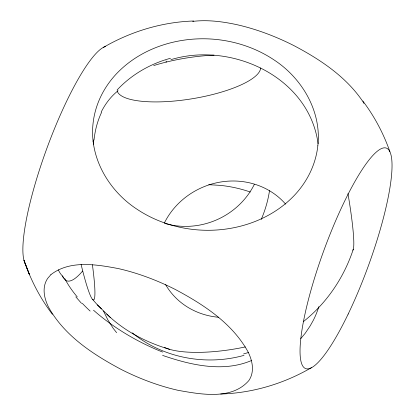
<?xml version="1.0" encoding="UTF-8"?>
<svg xmlns="http://www.w3.org/2000/svg" width="415" height="415" viewBox="0 0 415 415"><rect width="100%" height="100%" fill="white"/><g stroke="black" fill="none" stroke-linecap="round" stroke-linejoin="round"><path stroke-width="0.62" d="M317.833 145.815C321.786 111.63 302.198 78.321 274.061 59.936A118.555 103.776 -1.6 0 0 215.982 39.425C179.721 35.799 141.012 47.383 115.832 74.461A104.16 91.175 -1.6 0 0 93.079 123.255C89.132 157.441 108.714 190.75 136.851 209.129A118.555 103.776 -1.6 0 0 194.931 229.645C231.191 233.266 269.9 221.688 295.081 194.609A104.16 91.175 -1.6 0 0 317.833 145.815M93.308 144.306L93.749 139.948M269.511 190.625C268.121 200.134 265.413 209.425 261.73 218.29A89.993 53.369 -82 0 1 261.263 219.395M353.29 249.249C344.019 277.485 326.73 303.178 303.355 321.635M348.387 313.662L348.154 314.155M348.055 314.352L347.822 314.84M117.751 90.693L117.424 91.253M117.295 91.476L118.026 90.719M300.756 338.624L305.144 333.354L310.145 325.962L313.289 320.328A103.89 90.942 -1.6 0 0 314.995 316.79A104.279 91.284 -1.6 0 0 318.829 306.659M311.369 367.7C283.881 383.673 252.512 393.104 220.681 394.022M103.299 47.471C130.72 31.514 161.99 21.995 193.763 20.994M251.552 360.505C223.099 372.654 190.672 365.065 162.602 355.396M170.954 59.646C231.539 41.204 309.154 77.045 318.087 143.74M244.036 355.354C206.11 365.983 162.934 358.145 132.385 332.897M192.648 21.398C207.365 19.619 222.243 21.528 236.654 24.625A117.948 51.891 25.9 0 1 293.97 45.65C320.074 59.402 345.794 76.479 362.648 101.234M208.761 184.701L220.064 185.355A118.56 103.786 -1.6 0 1 250.292 192.031M169.621 349.331C146.417 342.525 124.173 331.014 106.754 314.067M92.483 299.277L97.338 304.843L101.416 308.822M97.338 304.843L110.504 317.724M81.558 303.391L75.821 296.886M116.615 332.68L113.155 328.275L107.853 319.892L103.511 311.074M52.394 314.295C39.99 298.032 30.596 279.637 23.987 260.304L29.413 274.543L25.154 263.478M362.86 101.053C374.439 116.376 383.512 133.516 389.887 151.62M363.016 101.763L363.95 103.423M63.36 277.905L62.541 276.115A80.391 37.423 -20.3 0 1 58.396 269.828M166.436 62.063A104.155 45.821 25.9 0 1 165.912 60.906M25.72 264.578A117.409 23.541 -69.9 0 1 46.765 148.643A117.409 23.541 -69.9 0 1 105.706 46.418M347.677 315.084A117.409 23.541 -69.9 0 1 305.295 312.64A117.409 23.541 -69.9 0 1 384.913 147.823A117.409 23.541 -69.9 0 1 348.434 313.512M162.644 352.081A115.878 53.924 27.9 0 1 93.51 310.202M82.606 271.047A117.393 23.894 -69.9 0 1 62.624 275.923M77.283 296.969A106.396 45.396 30.3 0 1 64.59 278.226M90.133 311.068A110.349 49.79 28.5 0 1 82.305 303.344M117.072 90.019A108.548 96.114 -6.3 0 1 170.513 58.261M101.151 112.164A79.908 63.179 76.3 0 1 117.201 91.44M94.023 140.026A80.718 63.521 77.2 0 1 101.525 112.475M248.419 352.485A108.548 93.313 -9.2 0 1 243.584 353.928M93.048 141.37A117.393 23.572 -69.7 0 1 93.437 140.436M260.63 67.982A72.734 20.574 -9.3 0 1 191.797 98.817A72.734 20.574 -9.3 0 1 117.3 91.321M153.721 65.57A72.734 20.574 -9.3 0 1 214.052 55.159M245.358 346.924A72.734 20.574 -9.3 0 1 164.345 347.319M254.348 184.359A72.734 67.412 -23.4 0 1 164.76 223.395M218.715 317.283A72.734 67.412 -23.4 0 1 165.59 284.607M164.345 223.016A72.734 67.412 -23.4 0 1 285.619 204.139M347.962 193.623A72.734 6.407 79.2 0 1 352.802 250.193M92.395 264.713A72.734 6.407 79.2 0 1 81.091 264.448M50.895 274.647L47.741 278.309A104.155 45.821 25.9 0 0 48.545 307.157C64.335 335.714 92.939 354.348 121.024 369.35A117.948 51.891 25.9 0 0 178.336 390.375C200.953 394.333 231.643 400.288 248.803 380.622A104.155 45.821 25.9 0 0 248.004 351.775C232.213 323.218 203.609 304.584 175.519 289.582A117.948 51.891 25.9 0 0 118.208 268.557C96.301 264.443 69.907 259.925 50.895 274.647"/></g></svg>
